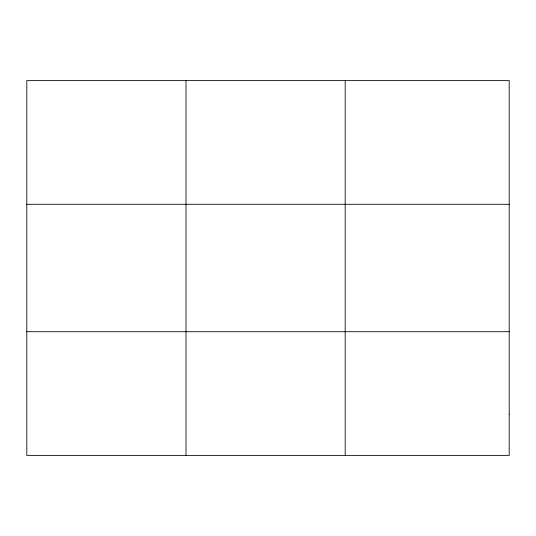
<?xml version="1.0" encoding="UTF-8"?>
<svg xmlns="http://www.w3.org/2000/svg" width="536" height="536" viewBox="0 0 536 536"><rect width="100%" height="100%" fill="white"/><g stroke="black" fill="none" stroke-linecap="round" stroke-linejoin="round"><path stroke-width="0.8" d="M185.992 80.628L185.992 455.372M345.184 80.628L345.184 455.372M26.8 204.296L509.2 204.296M26.8 331.704L509.2 331.704M509.2 414.147L509.2 455.372L26.8 455.372L26.8 80.628L509.2 80.628L509.2 414.147"/></g></svg>
